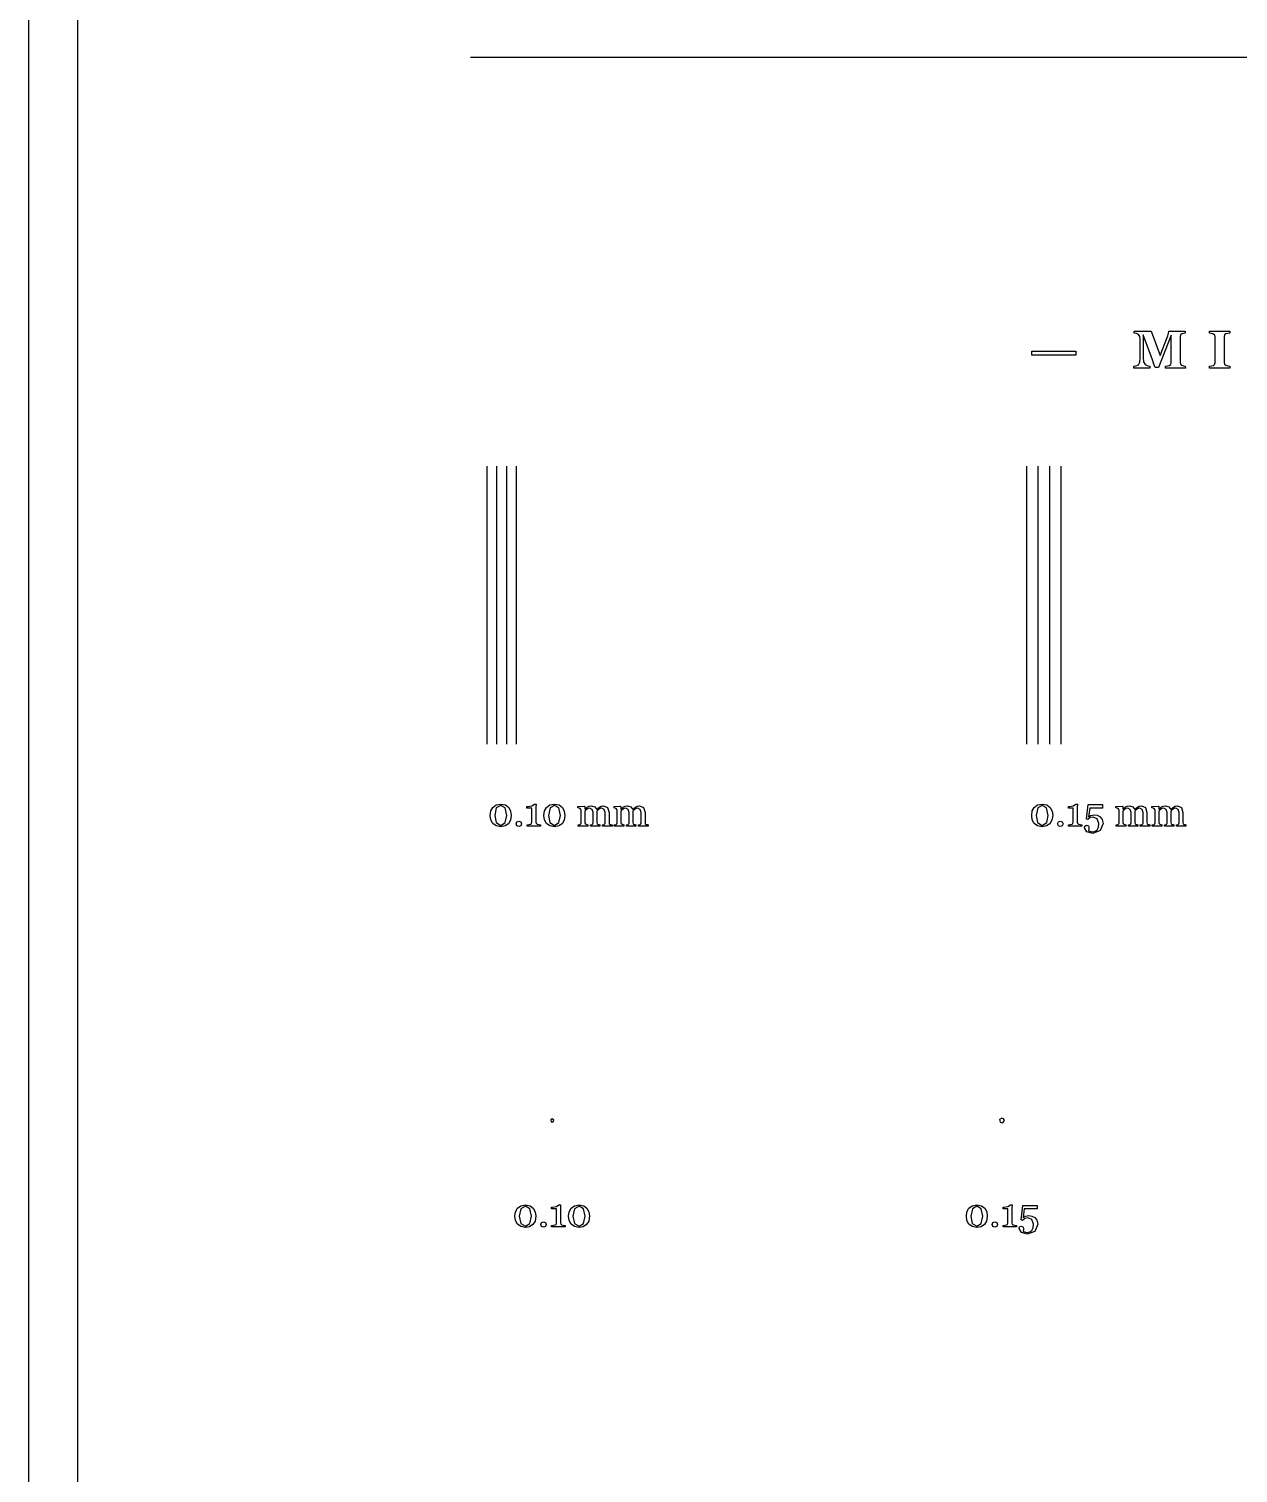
# Model space of a CAD drawing. Extents: x 0 to 118, y 2 to 170.
# Drawn here: x 1.5 to 38.47, y 83.22 to 127.37 of the extents above; entities that cross this region are included whole.
import ezdxf

# ---------------------------------------------------------------- set-up
doc = ezdxf.new("R2010")
doc.units = 0

msp = doc.modelspace()

# ---------------------------------------------------------------- linework, layer by layer
at = {"layer": 'Layer 1', "color": 7}
for points in [[(1.5, 168.5), (118.5, 168.5), (118.5, 1.5), (1.5, 1.5), (1.5, 168.5)], [(3, 167), (117, 167), (117, 3), (3, 3), (3, 167)], [(15, 126.5), (75, 126.5)], [(36.857757, 117), (36.24759, 117), (36.24759, 117.06189), (36.313445, 117.069815), (36.3674, 117.081715), (36.409455, 117.114248), (36.422155, 117.166615), (36.422155, 118.00768), (36.034947, 117.01824), (35.934972, 117.01824), (35.899267, 117.122183), (35.85404, 117.246755), (35.569187, 118.020375), (35.569187, 117.335622), (35.581887, 117.18566), (35.624735, 117.111075), (35.695352, 117.079335), (35.767557, 117.061885), (35.767557, 117), (35.28355, 117), (35.28355, 117.06189), (35.34782, 117.072215), (35.42161, 117.101573), (35.464457, 117.176158), (35.475557, 117.326915), (35.475557, 117.884715), (35.462857, 117.96882), (35.424772, 118.022775), (35.359707, 118.054515), (35.292265, 118.06404), (35.292265, 118.12593), (35.810392, 118.12593), (36.088102, 117.382463), (36.322172, 117.986282), (36.345172, 118.065627), (36.357072, 118.12593), (36.856157, 118.12593), (36.856157, 118.06404), (36.802997, 118.05769), (36.749835, 118.04499), (36.708575, 118.012457), (36.69905, 117.963265), (36.69905, 117.16584), (36.708575, 117.11744), (36.749835, 117.084115), (36.80141, 117.070615), (36.857745, 117.06189), (36.857757, 117)], [(38.218292, 117), (37.593842, 117), (37.593842, 117.06189), (37.656525, 117.06664), (37.714447, 117.076165), (37.75412, 117.10711), (37.76522, 117.157097), (37.76522, 117.955315), (37.754895, 118.002922), (37.71443, 118.036248), (37.658095, 118.052122), (37.593825, 118.064022), (37.593825, 118.125912), (38.218275, 118.125912), (38.218275, 118.064022), (38.158765, 118.056872), (38.098462, 118.044973), (38.057202, 118.01244), (38.046877, 117.963247), (38.046877, 117.165822), (38.057202, 117.116627), (38.098462, 117.084097), (38.153212, 117.069823), (38.218275, 117.061898), (38.218292, 117)], [(33.509858, 117.391175), (32.168123, 117.391175), (32.168123, 117.520507), (33.509858, 117.520507), (33.509858, 117.391175)], [(15.5, 114), (15.5, 105.5)], [(15.8, 114), (15.8, 105.5)], [(16.1, 114), (16.1, 105.5)], [(16.4, 114), (16.4, 105.5)], [(32, 114), (32, 105.5)], [(32.35, 114), (32.35, 105.5)], [(32.7, 114), (32.7, 105.5)], [(33.05, 114), (33.05, 105.5)], [(16.170776, 103.570067), (16.22876, 103.459595), (16.248292, 103.32776), (16.22449, 103.178832), (16.159182, 103.07019), (16.057864, 103.003052), (15.927248, 102.980477), (15.786868, 103.006722), (15.68677, 103.078742), (15.626345, 103.189827), (15.606813, 103.327767), (15.625733, 103.461432), (15.686157, 103.571907), (15.786865, 103.64698), (15.927857, 103.674445), (16.071289, 103.64637), (16.170776, 103.570075), (16.170776, 103.570067)], [(16.113403, 103.32776), (16.063355, 103.552977), (15.928467, 103.632935), (15.791748, 103.552977), (15.741699, 103.32776), (15.789307, 103.10559), (15.927246, 103.021972), (16.065186, 103.10559), (16.113403, 103.32776), (16.113403, 103.32776)], [(17.141846, 103), (16.730469, 103), (16.730469, 103.043335), (16.787232, 103.04821), (16.840943, 103.05676), (16.869629, 103.076285), (16.880004, 103.117787), (16.880004, 103.546255), (16.728026, 103.546255), (16.728026, 103.597525), (16.761596, 103.597525), (16.879393, 103.62195), (16.954467, 103.67444), (17.005126, 103.67444), (17.001463, 103.581667), (16.999638, 103.486452), (16.999638, 103.124515), (17.008793, 103.086062), (17.036259, 103.061638), (17.088139, 103.049437), (17.14185, 103.043337), (17.141846, 103)], [(17.812012, 103.570067), (17.869995, 103.459595), (17.889528, 103.32776), (17.865725, 103.178832), (17.800417, 103.07019), (17.699099, 103.003052), (17.568484, 102.980477), (17.428103, 103.006722), (17.328005, 103.078742), (17.26758, 103.189827), (17.248048, 103.327767), (17.266968, 103.461432), (17.327393, 103.571907), (17.428101, 103.64698), (17.569092, 103.674445), (17.712525, 103.64637), (17.812012, 103.570075), (17.812012, 103.570067)], [(17.754639, 103.32776), (17.70459, 103.552977), (17.569702, 103.632935), (17.432984, 103.552977), (17.382935, 103.32776), (17.430542, 103.10559), (17.568482, 103.021972), (17.706421, 103.10559), (17.754639, 103.32776), (17.754639, 103.32776)], [(19.328735, 103), (19.035156, 103), (19.035156, 103.040283), (19.063233, 103.042783), (19.088867, 103.047657), (19.113892, 103.066582), (19.122437, 103.102595), (19.122437, 103.413262), (19.09314, 103.51092), (19.021118, 103.54571), (18.964966, 103.53656), (18.916748, 103.510925), (18.886841, 103.481627), (18.869141, 103.455992), (18.869141, 103.108702), (18.876466, 103.073302), (18.90149, 103.052552), (18.926515, 103.044002), (18.956422, 103.040352), (18.956422, 103), (18.668946, 103), (18.668946, 103.040283), (18.695802, 103.042783), (18.720217, 103.047657), (18.745241, 103.066582), (18.753786, 103.102595), (18.753786, 103.413262), (18.724489, 103.51092), (18.652468, 103.54571), (18.596316, 103.535935), (18.548098, 103.510302), (18.518191, 103.479785), (18.499881, 103.45476), (18.499881, 103.10991), (18.508426, 103.07512), (18.53406, 103.053745), (18.560306, 103.044595), (18.590213, 103.04032), (18.590213, 103), (18.297854, 103), (18.297854, 103.040283), (18.326541, 103.042783), (18.352786, 103.047657), (18.37781, 103.066582), (18.386355, 103.102595), (18.386355, 103.47674), (18.3772, 103.51153), (18.352785, 103.538385), (18.324099, 103.549985), (18.288698, 103.556085), (18.288698, 103.595757), (18.490114, 103.609182), (18.498659, 103.600632), (18.498659, 103.514575), (18.502932, 103.514575), (18.540163, 103.550585), (18.581057, 103.584155), (18.634157, 103.608555), (18.703737, 103.61833), (18.804445, 103.586592), (18.86487, 103.51091), (18.903322, 103.54814), (18.947878, 103.58293), (19.002199, 103.608565), (19.07239, 103.61834), (19.193239, 103.568292), (19.237795, 103.414482), (19.237795, 103.108697), (19.24512, 103.073297), (19.270144, 103.052547), (19.29761, 103.043997), (19.328738, 103.040347), (19.328735, 103)], [(20.42981, 103), (20.13623, 103), (20.13623, 103.040283), (20.164307, 103.042783), (20.189941, 103.047657), (20.214966, 103.066582), (20.223511, 103.102595), (20.223511, 103.413262), (20.194214, 103.51092), (20.122193, 103.54571), (20.06604, 103.53656), (20.017822, 103.510925), (19.987915, 103.481627), (19.970215, 103.455992), (19.970215, 103.108702), (19.97754, 103.073302), (20.002565, 103.052552), (20.027589, 103.044002), (20.057496, 103.040352), (20.057496, 103), (19.770021, 103), (19.770021, 103.040283), (19.796876, 103.042783), (19.821291, 103.047657), (19.846316, 103.066582), (19.854861, 103.102595), (19.854861, 103.413262), (19.825564, 103.51092), (19.753542, 103.54571), (19.69739, 103.535935), (19.649172, 103.510302), (19.619265, 103.479785), (19.600955, 103.45476), (19.600955, 103.10991), (19.6095, 103.07512), (19.635135, 103.053745), (19.66138, 103.044595), (19.691287, 103.04032), (19.691287, 103), (19.398929, 103), (19.398929, 103.040283), (19.427615, 103.042783), (19.45386, 103.047657), (19.478885, 103.066582), (19.48743, 103.102595), (19.48743, 103.47674), (19.478275, 103.51153), (19.45386, 103.538385), (19.425173, 103.549985), (19.389773, 103.556085), (19.389773, 103.595757), (19.591189, 103.609182), (19.599734, 103.600632), (19.599734, 103.514575), (19.604006, 103.514575), (19.641237, 103.550585), (19.682131, 103.584155), (19.735232, 103.608555), (19.804812, 103.61833), (19.90552, 103.586592), (19.965945, 103.51091), (20.004397, 103.54814), (20.048952, 103.58293), (20.103274, 103.608565), (20.173464, 103.61834), (20.294314, 103.568292), (20.338869, 103.414482), (20.338869, 103.108697), (20.346194, 103.073297), (20.371219, 103.052547), (20.398685, 103.043997), (20.429812, 103.040347), (20.42981, 103)], [(32.724182, 103.570067), (32.782165, 103.459595), (32.80169, 103.32776), (32.77789, 103.178832), (32.712582, 103.07019), (32.611265, 103.003052), (32.48065, 102.980477), (32.340267, 103.006722), (32.24017, 103.078742), (32.179745, 103.189827), (32.16022, 103.327767), (32.179145, 103.461432), (32.23957, 103.571907), (32.340277, 103.64698), (32.48127, 103.674445), (32.624703, 103.64637), (32.72419, 103.570075), (32.724182, 103.570067)], [(32.66681, 103.32776), (32.61676, 103.552977), (32.481873, 103.632935), (32.345155, 103.552977), (32.295105, 103.32776), (32.342712, 103.10559), (32.480652, 103.021972), (32.618592, 103.10559), (32.66681, 103.32776), (32.66681, 103.32776)], [(33.695253, 103), (33.283875, 103), (33.283875, 103.043335), (33.340637, 103.04821), (33.394348, 103.05676), (33.423035, 103.076285), (33.43341, 103.117787), (33.43341, 103.546255), (33.281433, 103.546255), (33.281433, 103.597525), (33.315002, 103.597525), (33.4328, 103.62195), (33.507872, 103.67444), (33.558532, 103.67444), (33.554882, 103.581667), (33.553132, 103.486452), (33.553132, 103.124515), (33.562282, 103.086062), (33.589747, 103.061638), (33.641627, 103.049437), (33.69534, 103.043337), (33.695253, 103)], [(34.253113, 103.286255), (34.31964, 103.204467), (34.346497, 103.079345), (34.256775, 102.86267), (34.029115, 102.777222), (33.84845, 102.82788), (33.774597, 102.945677), (33.789848, 103), (33.836845, 103.0232), (33.892388, 103.003675), (33.911913, 102.96217), (33.905188, 102.913342), (33.894813, 102.870007), (33.910688, 102.858407), (33.936933, 102.844357), (33.975385, 102.832757), (34.029098, 102.827257), (34.10295, 102.843132), (34.161543, 102.89013), (34.200605, 102.968255), (34.21403, 103.078727), (34.165813, 103.22094), (34.04008, 103.277702), (33.948528, 103.259402), (33.872845, 103.198367), (33.83195, 103.214242), (33.88383, 103.654917), (34.320843, 103.654917), (34.320843, 103.546275), (33.933268, 103.546275), (33.90153, 103.287485), (33.973553, 103.325937), (34.072428, 103.345462), (34.164593, 103.331412), (34.253093, 103.286247), (34.253113, 103.286255)], [(35.77533, 103), (35.48175, 103), (35.48175, 103.040283), (35.509828, 103.042783), (35.535463, 103.047657), (35.560485, 103.066582), (35.569035, 103.102595), (35.569035, 103.413262), (35.53974, 103.51092), (35.467717, 103.54571), (35.411565, 103.53656), (35.363347, 103.510925), (35.33344, 103.481627), (35.31574, 103.455992), (35.31574, 103.108702), (35.323065, 103.073302), (35.348087, 103.052552), (35.373112, 103.044002), (35.40302, 103.040352), (35.40302, 103), (35.115545, 103), (35.115545, 103.040283), (35.1424, 103.042783), (35.166825, 103.047657), (35.191847, 103.066582), (35.200397, 103.102595), (35.200397, 103.413262), (35.171102, 103.51092), (35.09908, 103.54571), (35.042927, 103.535935), (34.99471, 103.510302), (34.964802, 103.479785), (34.946502, 103.45476), (34.946502, 103.10991), (34.955052, 103.07512), (34.980687, 103.053745), (35.006932, 103.044595), (35.03684, 103.04032), (35.03684, 103), (34.74448, 103), (34.74448, 103.040283), (34.773167, 103.042783), (34.799412, 103.047657), (34.824437, 103.066582), (34.832987, 103.102595), (34.832987, 103.47674), (34.823837, 103.51153), (34.799412, 103.538385), (34.770725, 103.549985), (34.735325, 103.556085), (34.735325, 103.595757), (34.936742, 103.609182), (34.945292, 103.600632), (34.945292, 103.514575), (34.949567, 103.514575), (34.986797, 103.550585), (35.027692, 103.584155), (35.080792, 103.608555), (35.150372, 103.61833), (35.25108, 103.586592), (35.311505, 103.51091), (35.349957, 103.54814), (35.394512, 103.58293), (35.448835, 103.608565), (35.519025, 103.61834), (35.639875, 103.568292), (35.68443, 103.414482), (35.68443, 103.108697), (35.691755, 103.073297), (35.716777, 103.052547), (35.744245, 103.043997), (35.775372, 103.040347), (35.77533, 103)], [(36.876405, 103), (36.582825, 103), (36.582825, 103.040283), (36.6109, 103.042783), (36.636535, 103.047657), (36.66156, 103.066582), (36.67011, 103.102595), (36.67011, 103.413262), (36.640813, 103.51092), (36.568793, 103.54571), (36.51264, 103.53656), (36.464422, 103.510925), (36.434515, 103.481627), (36.416815, 103.455992), (36.416815, 103.108702), (36.42414, 103.073302), (36.449165, 103.052552), (36.47419, 103.044002), (36.504098, 103.040352), (36.504098, 103), (36.216622, 103), (36.216622, 103.040283), (36.243477, 103.042783), (36.267877, 103.047657), (36.292902, 103.066582), (36.301452, 103.102595), (36.301452, 103.413262), (36.272155, 103.51092), (36.200135, 103.54571), (36.143982, 103.535935), (36.095765, 103.510302), (36.065857, 103.479785), (36.047557, 103.45476), (36.047557, 103.10991), (36.056107, 103.07512), (36.08174, 103.053745), (36.107985, 103.044595), (36.137892, 103.04032), (36.137892, 103), (35.845535, 103), (35.845535, 103.040283), (35.874222, 103.042783), (35.900467, 103.047657), (35.92549, 103.066582), (35.93404, 103.102595), (35.93404, 103.47674), (35.92489, 103.51153), (35.90049, 103.538385), (35.871802, 103.549985), (35.836402, 103.556085), (35.836402, 103.595757), (36.037817, 103.609182), (36.046367, 103.600632), (36.046367, 103.514575), (36.050642, 103.514575), (36.087875, 103.550585), (36.128767, 103.584155), (36.181867, 103.608555), (36.25145, 103.61833), (36.352157, 103.586592), (36.412582, 103.51091), (36.451035, 103.54814), (36.49559, 103.58293), (36.54991, 103.608565), (36.6201, 103.61834), (36.74095, 103.568292), (36.785507, 103.414482), (36.785507, 103.108697), (36.792832, 103.073297), (36.817857, 103.052547), (36.845322, 103.043997), (36.876452, 103.040347), (36.876405, 103)], [(16.564453, 103.07019), (16.539429, 103.011597), (16.480835, 102.987797), (16.421631, 103.011597), (16.397216, 103.07019), (16.421631, 103.128785), (16.480835, 103.153807), (16.539429, 103.128785), (16.564453, 103.07019), (16.564453, 103.07019)], [(33.11786, 103.07019), (33.092835, 103.011597), (33.03424, 102.987797), (32.975038, 103.011597), (32.950613, 103.07019), (32.975038, 103.128785), (33.03424, 103.153807), (33.092835, 103.128785), (33.11786, 103.07019), (33.11786, 103.07019)], [(17.5, 94.05), (17.453806, 94.019134), (17.464645, 93.964645), (17.519134, 93.953806), (17.55, 94), (17.535355, 94.035355), (17.5, 94.05), (17.5, 94.05)], [(31.25, 94.075), (31.180709, 94.028701), (31.196967, 93.946967), (31.278701, 93.930709), (31.325, 94), (31.303033, 94.053033), (31.25, 94.075), (31.25, 94.075)], [(16.922608, 91.320067), (16.980591, 91.209595), (17.000123, 91.07776), (16.976318, 90.928832), (16.911011, 90.82019), (16.809693, 90.753052), (16.679077, 90.730477), (16.538696, 90.756722), (16.438599, 90.828742), (16.378174, 90.939827), (16.358641, 91.077767), (16.377561, 91.211432), (16.437986, 91.321907), (16.538694, 91.39698), (16.679685, 91.424445), (16.823118, 91.39637), (16.922605, 91.320075), (16.922608, 91.320067)], [(16.865234, 91.07776), (16.815186, 91.302977), (16.680298, 91.382935), (16.543579, 91.302977), (16.49353, 91.07776), (16.541138, 90.85559), (16.679077, 90.771972), (16.817017, 90.85559), (16.865234, 91.07776), (16.865234, 91.07776)], [(17.893677, 90.75), (17.4823, 90.75), (17.4823, 90.793335), (17.539062, 90.79821), (17.592773, 90.80676), (17.62146, 90.826285), (17.631835, 90.867787), (17.631835, 91.296255), (17.479857, 91.296255), (17.479857, 91.347525), (17.513427, 91.347525), (17.631224, 91.37195), (17.706298, 91.42444), (17.756957, 91.42444), (17.753294, 91.331667), (17.751469, 91.236452), (17.751469, 90.874515), (17.760624, 90.836062), (17.78809, 90.811638), (17.83997, 90.799437), (17.893681, 90.793337), (17.893677, 90.75)], [(18.563843, 91.320067), (18.621826, 91.209595), (18.641359, 91.07776), (18.617554, 90.928832), (18.552246, 90.82019), (18.450928, 90.753052), (18.320312, 90.730477), (18.179932, 90.756722), (18.079834, 90.828742), (18.019409, 90.939827), (17.999877, 91.077767), (18.018797, 91.211432), (18.079222, 91.321907), (18.17993, 91.39698), (18.320921, 91.424445), (18.464354, 91.39637), (18.563841, 91.320075), (18.563843, 91.320067)], [(18.50647, 91.07776), (18.456421, 91.302977), (18.321533, 91.382935), (18.184815, 91.302977), (18.134766, 91.07776), (18.182373, 90.85559), (18.320313, 90.771972), (18.458252, 90.85559), (18.50647, 91.07776), (18.50647, 91.07776)], [(30.726012, 91.320067), (30.783997, 91.209595), (30.803522, 91.07776), (30.779722, 90.928832), (30.714415, 90.82019), (30.613095, 90.753052), (30.48248, 90.730477), (30.3421, 90.756722), (30.242002, 90.828742), (30.181577, 90.939827), (30.162052, 91.077767), (30.180977, 91.211432), (30.241402, 91.321907), (30.34211, 91.39698), (30.4831, 91.424445), (30.626532, 91.39637), (30.72602, 91.320075), (30.726012, 91.320067)], [(30.66864, 91.07776), (30.618592, 91.302977), (30.483702, 91.382935), (30.346985, 91.302977), (30.296935, 91.07776), (30.344543, 90.85559), (30.482483, 90.771972), (30.620423, 90.85559), (30.66864, 91.07776), (30.66864, 91.07776)], [(31.697083, 90.75), (31.285705, 90.75), (31.285705, 90.793335), (31.342468, 90.79821), (31.39618, 90.80676), (31.424865, 90.826285), (31.43524, 90.867787), (31.43524, 91.296255), (31.283262, 91.296255), (31.283262, 91.347525), (31.31683, 91.347525), (31.43463, 91.37195), (31.509702, 91.42444), (31.560363, 91.42444), (31.556687, 91.331667), (31.554937, 91.236452), (31.554937, 90.874515), (31.564087, 90.836062), (31.591555, 90.811638), (31.643435, 90.799437), (31.697145, 90.793337), (31.697083, 90.75)], [(32.254945, 91.036255), (32.321472, 90.954467), (32.348327, 90.829345), (32.258605, 90.61267), (32.030945, 90.527222), (31.85028, 90.57788), (31.776427, 90.695677), (31.791677, 90.75), (31.838675, 90.7732), (31.894215, 90.753675), (31.91374, 90.71217), (31.907015, 90.663342), (31.89664, 90.620007), (31.912515, 90.608407), (31.93876, 90.594357), (31.977213, 90.582757), (32.030923, 90.577257), (32.104775, 90.593132), (32.163368, 90.64013), (32.20243, 90.718255), (32.215855, 90.828727), (32.167635, 90.97094), (32.041903, 91.027702), (31.95035, 91.009402), (31.874668, 90.948367), (31.833775, 90.964242), (31.885653, 91.404917), (32.322665, 91.404917), (32.322665, 91.296275), (31.935093, 91.296275), (31.903355, 91.037485), (31.975375, 91.075937), (32.074253, 91.095462), (32.166415, 91.081412), (32.254918, 91.036247), (32.254945, 91.036255)], [(17.316284, 90.82019), (17.29126, 90.761597), (17.232666, 90.737797), (17.173462, 90.761597), (17.149047, 90.82019), (17.173462, 90.878785), (17.232666, 90.903807), (17.29126, 90.878785), (17.316284, 90.82019), (17.316284, 90.82019)], [(31.11969, 90.82019), (31.094665, 90.761597), (31.036072, 90.737797), (30.976868, 90.761597), (30.952443, 90.82019), (30.976868, 90.878785), (31.036072, 90.903807), (31.094665, 90.878785), (31.11969, 90.82019), (31.11969, 90.82019)]]:
    msp.add_lwpolyline(points, dxfattribs=at)

doc.saveas('drawing.dxf')
